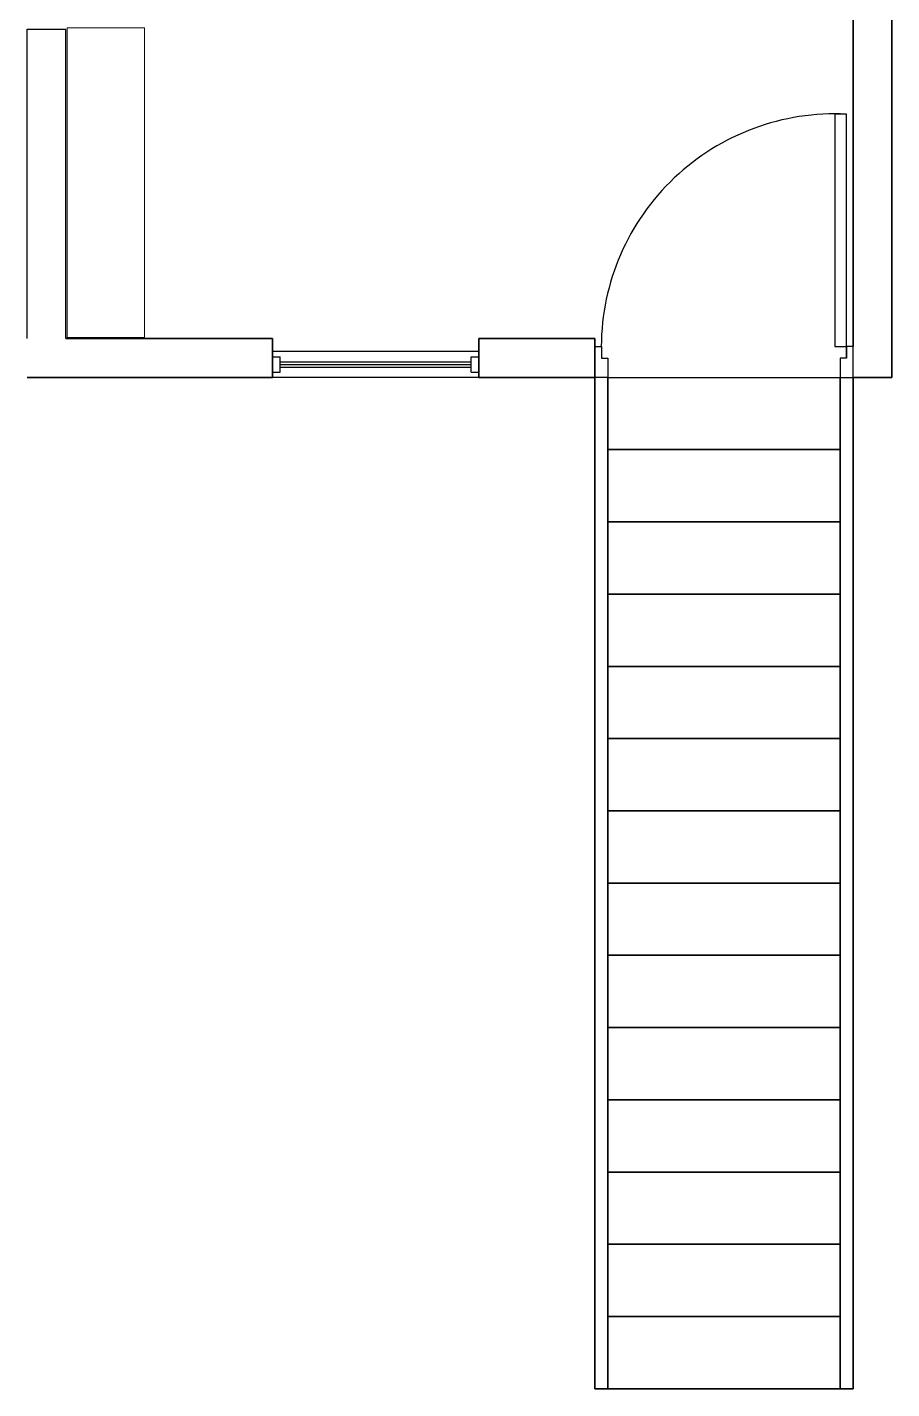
# Model space of a CAD drawing. Header units: millimetres. Extents: x 2331 to 3574, y 1237 to 2094.
# Drawn here: x 2331 to 2666, y 1237 to 1765 of the extents above; entities that cross this region are included whole.
import ezdxf

# ---------------------------------------------------------------- set-up
doc = ezdxf.new("R2010")
doc.units = ezdxf.units.MM
for name, color, linetype, lineweight in [('A-DOOR-FULL', 1, 'Continuous', 25), ('A-FLOR-STRS', 1, 'Continuous', 25), ('A-FLOR-STRS-EXTR', 1, 'Continuous', 35), ('A-FURN', 2, 'Continuous', 18), ('A-GLAZ-FULL', 4, 'Continuous', 25), ('A-WALL-FULL-EXTR', 3, 'Continuous', 35), ('A-WALL-FULL-INTR', 1, 'Continuous', 25)]:
    doc.layers.add(name, color=color, linetype=linetype, lineweight=lineweight)

msp = doc.modelspace()

# ---------------------------------------------------------------- linework, layer by layer
at = {"layer": 'A-DOOR-FULL'}
msp.add_line((2553.6, 1640.84), (2553.6, 1636.34), dxfattribs=at)
msp.add_lwpolyline([(2648.6, 1636.34), (2646.1, 1636.34), (2646.1, 1634.84), (2646.1, 1628.84), (2651.1, 1628.84), (2651.1, 1640.84), (2648.6, 1640.84), (2648.6, 1636.34), (2648.6, 1640.84), (2648.6, 1730.84), (2644.1, 1730.84), (2644.1, 1640.84), (2648.6, 1640.84)], dxfattribs=at)
msp.add_lwpolyline([(2556.1, 1636.34), (2556.1, 1634.84), (2556.1, 1628.84), (2551.1, 1628.84), (2551.1, 1640.84), (2553.6, 1640.84), (2553.6, 1636.34)], close=True, dxfattribs=at)
msp.add_arc((2644.1, 1640.38), 90.57, 87.1522, 179.707, dxfattribs=at)
at = {"layer": 'A-FLOR-STRS'}
msp.add_line((2556.1, 1628.84), (2651.1, 1628.84), dxfattribs=at)
at = {"layer": 'A-FLOR-STRS-EXTR'}
for p, q in [((2551.1, 1236.84), (2551.1, 1628.84)), ((2556.1, 1236.84), (2556.1, 1628.84)), ((2646.1, 1236.84), (2646.1, 1628.84)), ((2651.1, 1236.84), (2651.1, 1628.84)), ((2556.1, 1600.84), (2646.1, 1600.84)), ((2556.1, 1572.84), (2646.1, 1572.84)), ((2556.1, 1544.84), (2646.1, 1544.84)), ((2556.1, 1516.84), (2646.1, 1516.84)), ((2556.1, 1488.84), (2646.1, 1488.84)), ((2556.1, 1460.84), (2646.1, 1460.84)), ((2556.1, 1432.84), (2646.1, 1432.84)), ((2556.1, 1404.84), (2646.1, 1404.84)), ((2556.1, 1376.84), (2646.1, 1376.84)), ((2556.1, 1348.84), (2646.1, 1348.84)), ((2556.1, 1320.84), (2646.1, 1320.84)), ((2556.1, 1292.84), (2646.1, 1292.84)), ((2556.1, 1264.84), (2646.1, 1264.84)), ((2551.1, 1236.84), (2651.1, 1236.84))]:
    msp.add_line(p, q, dxfattribs=at)
at = {"layer": 'A-FURN'}
msp.add_lwpolyline([(2346.6, 1644.34), (2376.6, 1644.34), (2376.6, 1764.34), (2346.6, 1764.34), (2346.6, 1644.34)], dxfattribs=at)
at = {"layer": 'A-GLAZ-FULL'}
for p, q in [((2426.1, 1636.84), (2429.1, 1636.84)), ((2503.1, 1636.84), (2506.1, 1636.84)), ((2426.1, 1630.84), (2429.1, 1630.84)), ((2429.1, 1634.84), (2503.1, 1634.84)), ((2429.1, 1633.84), (2503.1, 1633.84)), ((2429.1, 1632.84), (2503.1, 1632.84)), ((2503.1, 1630.84), (2506.1, 1630.84))]:
    msp.add_line(p, q, dxfattribs=at)
at = {"layer": 'A-GLAZ-FULL', "ltscale": 0.001}
for p, q in [((2429.1, 1630.84), (2429.1, 1636.84)), ((2503.1, 1630.84), (2503.1, 1636.84))]:
    msp.add_line(p, q, dxfattribs=at)
at = {"layer": 'A-WALL-FULL-EXTR'}
for p, q in [((2666.1, 2076.4), (2666.1, 1628.84)), ((2651.1, 1640.84), (2651.1, 2056.77)), ((2346.1, 1643.84), (2426.1, 1643.84)), ((2426.1, 1628.84), (2426.1, 1643.84)), ((2506.1, 1643.84), (2551.1, 1643.84)), ((2506.1, 1628.84), (2506.1, 1643.84)), ((2551.1, 1628.84), (2551.1, 1643.84)), ((2331.1, 1628.84), (2426.1, 1628.84)), ((2506.1, 1628.84), (2551.1, 1628.84)), ((2666.1, 1628.84), (2651.1, 1628.84))]:
    msp.add_line(p, q, dxfattribs=at)
at = {"layer": 'A-WALL-FULL-INTR'}
for p, q in [((2331.1, 1763.84), (2346.1, 1763.84)), ((2331.1, 1643.84), (2331.1, 1763.84)), ((2346.1, 1643.84), (2346.1, 1763.84)), ((2506.1, 1638.84), (2426.1, 1638.84)), ((2506.1, 1628.84), (2426.1, 1628.84))]:
    msp.add_line(p, q, dxfattribs=at)

doc.saveas('drawing.dxf')
